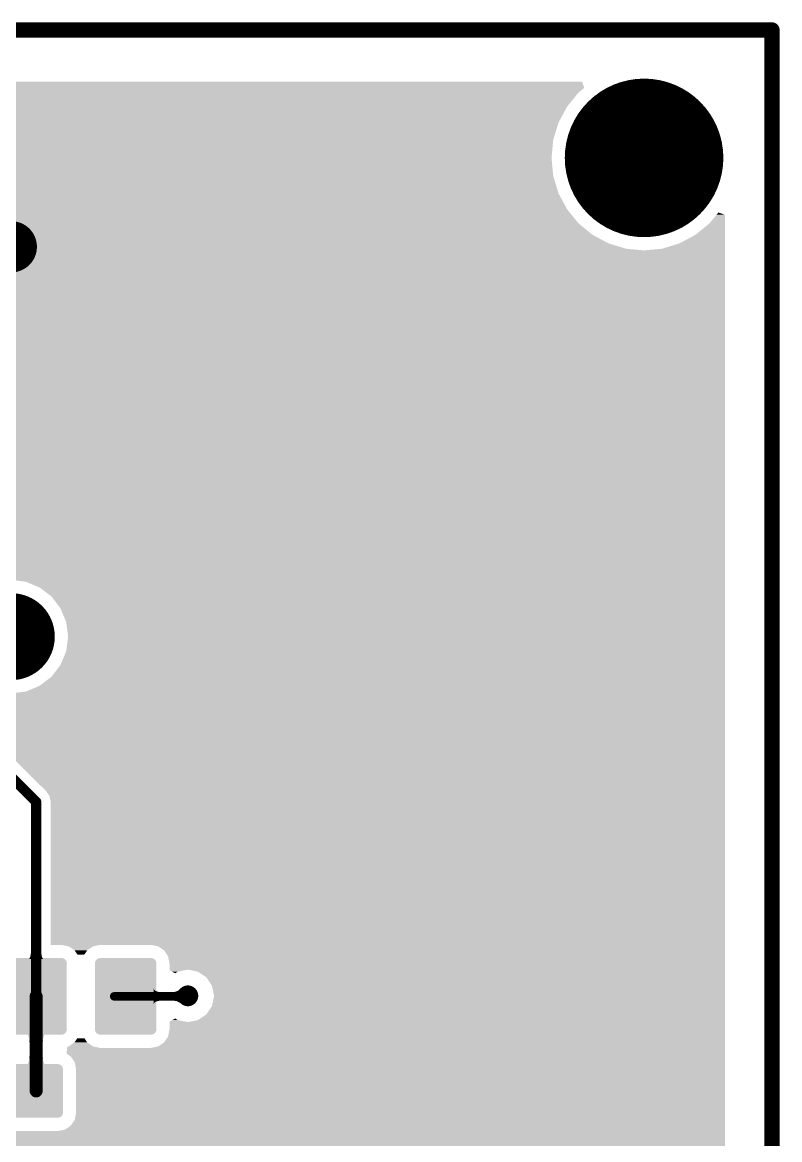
# Model space of a CAD drawing. Extents: x -0.01 to 2.37, y -0.01 to 1.58.
# Drawn here: x 1.785 to 2.368, y 0.721 to 1.581 of the extents above; entities that cross this region are included whole.
import ezdxf

# ---------------------------------------------------------------- set-up
doc = ezdxf.new("R2010")
doc.units = 0
doc.layers.get('0').update_dxf_attribs({"linetype": 'CONTINUOUS'})
for name, color, linetype in [('PCB_KUR_GKO', 10, 'CONTINUOUS'), ('PCB_KUR_GTL', 8, 'CONTINUOUS'), ('PCB_KUR_GTP', 6, 'CONTINUOUS'), ('PCB_KUR_GTS', 1, 'CONTINUOUS'), ('PCB_KUR_TXT', 2, 'CONTINUOUS')]:
    doc.layers.add(name, color=color, linetype=linetype)

# ---------------------------------------------------------------- blocks, each defined once
blk = doc.blocks.new('ROUND_3')
at = {"const_width": 0.0059}
blk.add_lwpolyline([(-0.00295, 0, 1), (0.00295, 0, 1)], format="xyb", close=True, dxfattribs=at)
blk = doc.blocks.new('CUSTOM_4')
for points in [[(-0.01865, 0.01685), (-0.0186, 0.01721), (0.01865, 0.01685), (0.01852, 0.01721)], [(-0.0186, 0.01721), (-0.01813, 0.01797), (0.01852, 0.01721), (0.01823, 0.01797)], [(-0.01813, 0.01797), (-0.01797, 0.01823), (0.01823, 0.01797), (0.01782, 0.01823)], [(-0.01797, 0.01823), (-0.01697, 0.0186), (0.01782, 0.01823), (0.01721, 0.0186)], [(-0.01697, 0.0186), (-0.01685, 0.01865), (0.01721, 0.0186), (0.01685, 0.01865)], [(-0.01685, 0.01865), (-0.01685, 0.0187), (0.01685, 0.01865), (0.01685, 0.0187)], [(-0.0187, -0.01685), (-0.0187, 0.01685), (0.0187, -0.01685), (0.0187, 0.01685)], [(-0.01852, -0.01721), (-0.01865, -0.01685), (0.0186, -0.01721), (0.01865, -0.01685)], [(-0.01823, -0.01797), (-0.01852, -0.01721), (0.01813, -0.01797), (0.0186, -0.01721)], [(-0.01782, -0.01823), (-0.01823, -0.01797), (0.01797, -0.01823), (0.01813, -0.01797)], [(-0.01721, -0.0186), (-0.01782, -0.01823), (0.01697, -0.0186), (0.01797, -0.01823)], [(-0.01685, -0.01865), (-0.01721, -0.0186), (0.01685, -0.01865), (0.01697, -0.0186)], [(-0.01685, -0.0187), (-0.01685, -0.01865), (0.01685, -0.0187), (0.01685, -0.01865)]]:
    blk.add_solid(points)
blk = doc.blocks.new('CUSTOM_5')
for points in [[(-0.02165, 0.0254), (-0.02152, 0.02613), (0.02165, 0.0254), (0.02142, 0.02613)], [(-0.02152, 0.02613), (-0.02114, 0.02664), (0.02142, 0.02613), (0.02126, 0.02664)], [(-0.02114, 0.02664), (-0.02074, 0.02716), (0.02126, 0.02664), (0.02057, 0.02716)], [(-0.02074, 0.02716), (-0.0199, 0.02742), (0.02057, 0.02716), (0.02023, 0.02742)], [(-0.0199, 0.02742), (-0.0195, 0.02755), (0.02023, 0.02742), (0.0195, 0.02755)], [(-0.02165, -0.0254), (-0.02165, 0.0254), (0.02165, -0.0254), (0.02165, 0.0254)], [(-0.02142, -0.02613), (-0.02165, -0.0254), (0.02152, -0.02613), (0.02165, -0.0254)], [(-0.02126, -0.02664), (-0.02142, -0.02613), (0.02114, -0.02664), (0.02152, -0.02613)], [(-0.02057, -0.02716), (-0.02126, -0.02664), (0.02074, -0.02716), (0.02114, -0.02664)], [(-0.02023, -0.02742), (-0.02057, -0.02716), (0.0199, -0.02742), (0.02074, -0.02716)], [(-0.0195, -0.02755), (-0.02023, -0.02742), (0.0195, -0.02755), (0.0199, -0.02742)]]:
    blk.add_solid(points)
blk = doc.blocks.new('ROUND_11')
at = {"const_width": 0.0315}
blk.add_lwpolyline([(-0.01575, 0, 1), (0.01575, 0, 1)], format="xyb", close=True, dxfattribs=at)
blk = doc.blocks.new('ROUND_12')
at = {"const_width": 0.05905}
blk.add_lwpolyline([(-0.029525, 0, 1), (0.029525, 0, 1)], format="xyb", close=True, dxfattribs=at)
blk = doc.blocks.new('SQUARE_15')
blk.add_solid([(0.0315, 0.0315), (0.0315, -0.0315), (-0.0315, 0.0315), (-0.0315, -0.0315)])
blk = doc.blocks.new('ROUND_16')
at = {"const_width": 0.008}
blk.add_lwpolyline([(-0.004, 0, 1), (0.004, 0, 1)], format="xyb", close=True, dxfattribs=at)
blk = doc.blocks.new('ROUND_7')
at = {"const_width": 0.00325}
blk.add_lwpolyline([(-0.001625, 0, 1), (0.001625, 0, 1)], format="xyb", close=True, dxfattribs=at)
blk = doc.blocks.new('ROUND_8')
at = {"const_width": 0.005}
blk.add_lwpolyline([(-0.0025, 0, 1), (0.0025, 0, 1)], format="xyb", close=True, dxfattribs=at)
blk = doc.blocks.new('ROUND_64')
at = {"const_width": 0.00395}
blk.add_lwpolyline([(-0.001975, 0, 1), (0.001975, 0, 1)], format="xyb", close=True, dxfattribs=at)
blk = doc.blocks.new('CUSTOM_19')
for points in [[(-0.02065, 0.01685), (-0.02058, 0.01751), (0.02065, 0.01685), (0.02049, 0.01751)], [(-0.02058, 0.01751), (-0.02013, 0.01854), (0.02049, 0.01751), (0.02023, 0.01854)], [(-0.02013, 0.01854), (-0.01988, 0.0191), (0.02023, 0.01854), (0.01976, 0.0191)], [(-0.01988, 0.0191), (-0.01896, 0.01987), (0.01976, 0.0191), (0.0191, 0.01987)], [(-0.01896, 0.01987), (-0.01854, 0.02022), (0.0191, 0.01987), (0.01831, 0.02022)], [(-0.01854, 0.02022), (-0.01711, 0.02057), (0.01831, 0.02022), (0.01751, 0.02057)], [(-0.01711, 0.02057), (-0.01685, 0.02064), (0.01751, 0.02057), (0.01685, 0.02064)], [(-0.01685, 0.02064), (-0.01685, 0.02065), (0.01685, 0.02064), (0.01685, 0.02065)], [(-0.02065, 0.0168), (-0.02065, 0.01685), (0.02065, 0.0168), (0.02065, 0.01685)], [(-0.02065, -0.0168), (-0.02065, 0.0168), (0.02065, -0.0168), (0.02065, 0.0168)], [(-0.02065, -0.01685), (-0.02065, -0.0168), (0.02065, -0.01685), (0.02065, -0.0168)], [(-0.02049, -0.01751), (-0.02065, -0.01685), (0.02058, -0.01751), (0.02065, -0.01685)], [(-0.02023, -0.01854), (-0.02049, -0.01751), (0.02013, -0.01854), (0.02058, -0.01751)], [(-0.01976, -0.0191), (-0.02023, -0.01854), (0.01988, -0.0191), (0.02013, -0.01854)], [(-0.0191, -0.01987), (-0.01976, -0.0191), (0.01896, -0.01987), (0.01988, -0.0191)], [(-0.01831, -0.02022), (-0.0191, -0.01987), (0.01854, -0.02022), (0.01896, -0.01987)], [(-0.01751, -0.02057), (-0.01831, -0.02022), (0.01711, -0.02057), (0.01854, -0.02022)], [(-0.01685, -0.02064), (-0.01751, -0.02057), (0.01685, -0.02064), (0.01711, -0.02057)], [(-0.01685, -0.02065), (-0.01685, -0.02064), (0.01685, -0.02065), (0.01685, -0.02064)]]:
    blk.add_solid(points)
blk = doc.blocks.new('CUSTOM_20')
for points in [[(-0.02365, 0.0254), (-0.02352, 0.02643), (0.02365, 0.0254), (0.02342, 0.02643)], [(-0.02352, 0.02643), (-0.02314, 0.02717), (0.02342, 0.02643), (0.02325, 0.02717)], [(-0.02314, 0.02717), (-0.0227, 0.02804), (0.02325, 0.02717), (0.02257, 0.02804)], [(-0.0227, 0.02804), (-0.02198, 0.0286), (0.02257, 0.02804), (0.02214, 0.0286)], [(-0.02198, 0.0286), (-0.02127, 0.02915), (0.02214, 0.0286), (0.02105, 0.02915)], [(-0.02127, 0.02915), (-0.02008, 0.02942), (0.02105, 0.02915), (0.02053, 0.02942)], [(-0.02008, 0.02942), (-0.0195, 0.02955), (0.02053, 0.02942), (0.0195, 0.02955)], [(-0.02364, 0.02508), (-0.02365, 0.0254), (0.02364, 0.02508), (0.02365, 0.0254)], [(-0.0236, 0.02476), (-0.02364, 0.02508), (0.0236, 0.02476), (0.02364, 0.02508)], [(-0.0236, -0.02476), (-0.0236, 0.02476), (0.0236, -0.02476), (0.0236, 0.02476)], [(-0.02365, -0.0254), (-0.02364, -0.02508), (0.02365, -0.0254), (0.02364, -0.02508)], [(-0.02342, -0.02643), (-0.02365, -0.0254), (0.02352, -0.02643), (0.02365, -0.0254)], [(-0.02364, -0.02508), (-0.0236, -0.02476), (0.02364, -0.02508), (0.0236, -0.02476)], [(-0.02325, -0.02717), (-0.02342, -0.02643), (0.02314, -0.02717), (0.02352, -0.02643)], [(-0.02257, -0.02804), (-0.02325, -0.02717), (0.0227, -0.02804), (0.02314, -0.02717)], [(-0.02214, -0.0286), (-0.02257, -0.02804), (0.02198, -0.0286), (0.0227, -0.02804)], [(-0.02105, -0.02915), (-0.02214, -0.0286), (0.02127, -0.02915), (0.02198, -0.0286)], [(-0.02053, -0.02942), (-0.02105, -0.02915), (0.02008, -0.02942), (0.02127, -0.02915)], [(-0.0195, -0.02955), (-0.02053, -0.02942), (0.0195, -0.02955), (0.02008, -0.02942)]]:
    blk.add_solid(points)
blk = doc.blocks.new('ROUND_21')
at = {"const_width": 0.03345}
blk.add_lwpolyline([(-0.016725, 0, 1), (0.016725, 0, 1)], format="xyb", close=True, dxfattribs=at)
blk = doc.blocks.new('ROUND_22')
at = {"const_width": 0.061}
blk.add_lwpolyline([(-0.0305, 0, 1), (0.0305, 0, 1)], format="xyb", close=True, dxfattribs=at)
blk = doc.blocks.new('SQUARE_24')
blk.add_solid([(0.03345, 0.03345), (0.03345, -0.03345), (-0.03345, 0.03345), (-0.03345, -0.03345)])
blk = doc.blocks.new('ROUND_14')
at = {"const_width": 0.0197}
blk.add_lwpolyline([(-0.00985, 0, 1), (0.00985, 0, 1)], format="xyb", close=True, dxfattribs=at)

msp = doc.modelspace()

# ---------------------------------------------------------------- linework, layer by layer
at = {"layer": 'PCB_KUR_GKO', "const_width": 0.0118}
for points in [[(0, 1.5748), (2.3622, 1.5748)], [(2.3622, 0), (2.3622, 1.5748)]]:
    msp.add_lwpolyline(points, dxfattribs=at)
at = {"layer": 'PCB_KUR_GTL'}
for points, const_width in [([(1.706, 1.071), (1.7961, 0.9809)], 0.0079), ([(1.7961, 0.8312), (1.7961, 0.9809)], 0.0079), ([(1.7961, 0.7584), (1.7961, 0.8312)], 0.01), ([(1.8561, 0.8312), (1.865, 0.8312)], 0.0065), ([(1.865, 0.8312), (1.9128, 0.8312)], 0.0065)]:
    msp.add_lwpolyline(points, dxfattribs=dict(at, const_width=const_width))
for points in [[(1.245, 1.5303), (1.245, 1.535), (2.2178, 1.5303), (2.2161, 1.535)], [(1.245, 1.5267), (1.245, 1.5303), (2.2134, 1.5267), (2.2178, 1.5303)], [(1.245, 1.5159), (1.245, 1.5267), (2.2046, 1.5159), (2.2134, 1.5267)], [(1.245, 1.5036), (1.245, 1.5159), (2.198, 1.5036), (2.2046, 1.5159)], [(1.245, 1.4903), (1.245, 1.5036), (2.1939, 1.4903), (2.198, 1.5036)], [(1.245, 1.4842), (1.245, 1.4903), (2.19333, 1.4842), (2.1939, 1.4903)], [(1.4175, 1.4825), (1.4046, 1.4842), (2.19317, 1.4825), (2.19333, 1.4842)], [(1.4295, 1.4776), (1.4175, 1.4825), (2.19271, 1.4776), (2.19317, 1.4825)], [(1.43107, 1.4764), (1.4295, 1.4776), (2.1926, 1.4764), (2.19271, 1.4776)], [(1.4398, 1.4697), (1.43107, 1.4764), (2.19323, 1.4697), (2.1926, 1.4764)], [(1.44532, 1.4625), (1.4398, 1.4697), (2.1939, 1.4625), (2.19323, 1.4697)], [(1.4477, 1.4594), (1.44532, 1.4625), (2.19485, 1.4594), (2.1939, 1.4625)], [(1.45191, 1.4491), (1.4477, 1.4594), (2.198, 1.4491), (2.19485, 1.4594)], [(1.4526, 1.4474), (1.45191, 1.4491), (2.19891, 1.4474), (2.198, 1.4491)], [(1.454, 1.4368), (1.4526, 1.4474), (2.2046, 1.4368), (2.19891, 1.4474)], [(1.4543, 1.4345), (1.454, 1.4368), (2.20647, 1.4345), (2.2046, 1.4368)], [(1.45318, 1.426), (1.4543, 1.4345), (2.2134, 1.426), (2.20647, 1.4345)], [(2.3141, 1.426), (2.31952, 1.4326), (2.326, 1.426), (2.326, 1.4326)], [(2.31952, 1.4326), (2.321, 1.4344), (2.326, 1.4326), (2.321, 1.4344)], [(1.4508, 1.4172), (1.4526, 1.4216), (2.2242, 1.4172), (2.2188, 1.4216)], [(1.4526, 1.4216), (1.45318, 1.426), (2.2188, 1.4216), (2.2134, 1.426)], [(2.3033, 1.4172), (2.3141, 1.426), (2.326, 1.4172), (2.326, 1.426)], [(1.4477, 1.4096), (1.44811, 1.4106), (2.23977, 1.4096), (2.2365, 1.4106)], [(1.44811, 1.4106), (1.4508, 1.4172), (2.2365, 1.4106), (2.2242, 1.4172)], [(2.2777, 1.4065), (2.291, 1.4106), (2.326, 1.4065), (2.326, 1.4106)], [(2.291, 1.4106), (2.3033, 1.4172), (2.326, 1.4106), (2.326, 1.4172)], [(1.4398, 1.3993), (1.44433, 1.4052), (2.326, 1.3993), (2.326, 1.4052)], [(1.44433, 1.4052), (1.44532, 1.4065), (2.2638, 1.4052), (2.2499, 1.4065)], [(1.44532, 1.4065), (1.4477, 1.4096), (2.2499, 1.4065), (2.23977, 1.4096)], [(2.2638, 1.4052), (2.2777, 1.4065), (2.326, 1.4052), (2.326, 1.4065)], [(1.4295, 1.3914), (1.4398, 1.3993), (2.326, 1.3914), (2.326, 1.3993)], [(1.2765, 1.1517), (1.2765, 1.3848), (2.326, 1.1517), (2.326, 1.3848)], [(1.4046, 1.3848), (1.4175, 1.3864), (2.326, 1.3848), (2.326, 1.3864)], [(1.4175, 1.3864), (1.4295, 1.3914), (2.326, 1.3864), (2.326, 1.3914)], [(1.7883, 1.1502), (1.777, 1.1517), (2.326, 1.1502), (2.326, 1.1517)], [(1.7988, 1.1458), (1.7883, 1.1502), (2.326, 1.1458), (2.326, 1.1502)], [(1.8079, 1.1389), (1.7988, 1.1458), (2.326, 1.1389), (2.326, 1.1458)], [(1.8148, 1.1298), (1.8079, 1.1389), (2.326, 1.1298), (2.326, 1.1389)], [(1.8192, 1.1193), (1.8148, 1.1298), (2.326, 1.1193), (2.326, 1.1298)], [(1.8207, 1.108), (1.8192, 1.1193), (2.326, 1.108), (2.326, 1.1193)], [(1.8192, 1.0967), (1.8207, 1.108), (2.326, 1.0967), (2.326, 1.108)], [(1.8148, 1.0862), (1.8192, 1.0967), (2.326, 1.0862), (2.326, 1.0967)], [(1.8079, 1.0771), (1.8148, 1.0862), (2.326, 1.0771), (2.326, 1.0862)], [(1.7988, 1.0702), (1.8079, 1.0771), (2.326, 1.0702), (2.326, 1.0771)], [(1.7883, 1.0658), (1.7988, 1.0702), (2.326, 1.0658), (2.326, 1.0702)], [(1.804, 0.9889), (1.72852, 1.0643), (2.326, 0.9889), (2.326, 1.0643)], [(1.777, 1.0643), (1.7883, 1.0658), (2.326, 1.0643), (2.326, 1.0658)], [(1.8064, 0.9852), (1.804, 0.9889), (2.326, 0.9852), (2.326, 0.9889)], [(1.8073, 0.9809), (1.8064, 0.9852), (2.326, 0.9809), (2.326, 0.9852)], [(1.8073, 0.8708), (1.8073, 0.9809), (2.326, 0.8708), (2.326, 0.9809)], [(1.821, 0.8697), (1.8155, 0.8708), (1.84, 0.8697), (1.8455, 0.8708)], [(1.8256, 0.8667), (1.821, 0.8697), (1.8354, 0.8667), (1.84, 0.8697)], [(1.8899, 0.8697), (1.8844, 0.8708), (2.326, 0.8697), (2.326, 0.8708)], [(1.8945, 0.8667), (1.8899, 0.8697), (2.326, 0.8667), (2.326, 0.8697)], [(1.7902, 0.8594), (1.7907, 0.86), (1.8019, 0.8594), (1.8014, 0.86)], [(1.7907, 0.86), (1.7911, 0.8607), (1.8014, 0.86), (1.801, 0.8607)], [(1.7911, 0.8607), (1.7915, 0.8616), (1.801, 0.8607), (1.8006, 0.8616)], [(1.7915, 0.8616), (1.7918, 0.8626), (1.8006, 0.8616), (1.8003, 0.8626)], [(1.7918, 0.8626), (1.792, 0.8638), (1.8003, 0.8626), (1.8002, 0.8638)], [(1.792, 0.8638), (1.7921, 0.8652), (1.8002, 0.8638), (1.8, 0.8652)], [(1.7921, 0.8652), (1.7921, 0.8667), (1.8, 0.8652), (1.8, 0.8667)], [(1.8277, 0.8635), (1.8256, 0.8667), (1.8333, 0.8635), (1.8354, 0.8667)], [(1.8283, 0.8633), (1.8277, 0.8635), (1.8327, 0.8633), (1.8333, 0.8635)], [(1.8976, 0.862), (1.8945, 0.8667), (2.326, 0.862), (2.326, 0.8667)], [(1.8987, 0.8566), (1.8976, 0.862), (2.326, 0.8566), (2.326, 0.862)], [(1.78825, 0.8587), (1.7889, 0.8588), (1.80385, 0.8587), (1.8032, 0.8588)], [(1.7889, 0.8588), (1.7896, 0.859), (1.8032, 0.8588), (1.8025, 0.859)], [(1.7896, 0.859), (1.7902, 0.8594), (1.8025, 0.859), (1.8019, 0.8594)], [(1.8987, 0.8518), (1.8987, 0.8566), (2.326, 0.8518), (2.326, 0.8566)], [(1.8987, 0.8513), (1.8987, 0.8518), (1.91036, 0.8513), (1.9128, 0.8518)], [(1.90072, 0.8502), (1.8987, 0.8513), (1.905, 0.8502), (1.91036, 0.8513)], [(1.9205, 0.8502), (1.9128, 0.8518), (2.326, 0.8502), (2.326, 0.8518)], [(1.9031, 0.8489), (1.90072, 0.8502), (1.9031, 0.8489), (1.905, 0.8502)], [(1.9271, 0.8458), (1.9205, 0.8502), (2.326, 0.8458), (2.326, 0.8502)], [(1.9314, 0.8393), (1.9271, 0.8458), (2.326, 0.8393), (2.326, 0.8458)], [(1.8865, 0.8371), (1.8865, 0.83765), (1.8866, 0.8371), (1.8865, 0.83765)], [(1.8865, 0.8365), (1.8865, 0.8371), (1.8868, 0.8365), (1.8866, 0.8371)], [(1.8865, 0.836), (1.8865, 0.8365), (1.8871, 0.836), (1.8868, 0.8365)], [(1.8865, 0.8356), (1.8865, 0.836), (1.8876, 0.8356), (1.8871, 0.836)], [(1.8865, 0.8353), (1.8865, 0.8356), (1.8882, 0.8353), (1.8876, 0.8356)], [(1.8865, 0.835), (1.8865, 0.8353), (1.8889, 0.835), (1.8882, 0.8353)], [(1.8865, 0.8347), (1.8865, 0.835), (1.8898, 0.8347), (1.8889, 0.835)], [(1.8865, 0.8346), (1.8865, 0.8347), (1.8908, 0.8346), (1.8898, 0.8347)], [(1.8865, 0.8345), (1.8865, 0.8346), (1.8919, 0.8345), (1.8908, 0.8346)], [(1.8865, 0.8344), (1.8865, 0.8345), (1.8932, 0.8344), (1.8919, 0.8345)], [(1.88651, 0.8279), (1.8865, 0.8344), (1.8932, 0.8279), (1.8932, 0.8344)], [(1.9005, 0.8344), (1.9013, 0.8345), (1.90691, 0.8344), (1.90691, 0.8345)], [(1.9008, 0.8279), (1.9005, 0.8344), (1.9072, 0.8279), (1.90691, 0.8344)], [(1.9021, 0.8345), (1.9028, 0.8347), (1.90691, 0.8345), (1.9069, 0.8347)], [(1.9028, 0.8347), (1.9035, 0.8348), (1.9069, 0.8347), (1.90689, 0.8348)], [(1.9035, 0.8348), (1.9041, 0.8351), (1.90689, 0.8348), (1.90688, 0.8351)], [(1.9041, 0.8351), (1.9047, 0.8353), (1.90688, 0.8351), (1.90687, 0.8353)], [(1.9047, 0.8353), (1.9053, 0.8356), (1.90687, 0.8353), (1.90686, 0.8356)], [(1.9053, 0.8356), (1.9059, 0.836), (1.90686, 0.8356), (1.90684, 0.836)], [(1.9059, 0.836), (1.9063, 0.8364), (1.90684, 0.836), (1.90682, 0.8364)], [(1.9063, 0.8364), (1.9068, 0.8369), (1.90682, 0.8364), (1.9068, 0.8369)], [(1.933, 0.8316), (1.9314, 0.8393), (2.326, 0.8316), (2.326, 0.8393)], [(1.88651, 0.8278), (1.88651, 0.8279), (1.8908, 0.8278), (1.8919, 0.8279)], [(1.88651, 0.8276), (1.88651, 0.8278), (1.8898, 0.8276), (1.8908, 0.8278)], [(1.88651, 0.8274), (1.88651, 0.8276), (1.8889, 0.8274), (1.8898, 0.8276)], [(1.88651, 0.8271), (1.88651, 0.8274), (1.8882, 0.8271), (1.8889, 0.8274)], [(1.88651, 0.8268), (1.88651, 0.8271), (1.8876, 0.8268), (1.8882, 0.8271)], [(1.88651, 0.8263), (1.88651, 0.8268), (1.8871, 0.8263), (1.8876, 0.8268)], [(1.88651, 0.8259), (1.88651, 0.8263), (1.8868, 0.8259), (1.8871, 0.8263)], [(1.88651, 0.8253), (1.88651, 0.8259), (1.8866, 0.8253), (1.8868, 0.8259)], [(1.9024, 0.8278), (1.9016, 0.8279), (1.90721, 0.8278), (1.9072, 0.8279)], [(1.9031, 0.8277), (1.9024, 0.8278), (1.90721, 0.8277), (1.90721, 0.8278)], [(1.9038, 0.8276), (1.9031, 0.8277), (1.90721, 0.8276), (1.90721, 0.8277)], [(1.9045, 0.8274), (1.9038, 0.8276), (1.90722, 0.8274), (1.90721, 0.8276)], [(1.9051, 0.8271), (1.9045, 0.8274), (1.90724, 0.8271), (1.90722, 0.8274)], [(1.9057, 0.8268), (1.9051, 0.8271), (1.90725, 0.8268), (1.90724, 0.8271)], [(1.9063, 0.8265), (1.9057, 0.8268), (1.90726, 0.8265), (1.90725, 0.8268)], [(1.9068, 0.8261), (1.9063, 0.8265), (1.90728, 0.8261), (1.90726, 0.8265)], [(1.9073, 0.8257), (1.90728, 0.8261), (1.9073, 0.8257), (1.9068, 0.8261)], [(1.9314, 0.8238), (1.933, 0.8316), (2.326, 0.8238), (2.326, 0.8316)], [(1.88651, 0.82475), (1.88651, 0.8253), (1.88651, 0.82475), (1.8866, 0.8253)], [(1.88651, 0.82475), (1.88651, 0.82475), (1.88651, 0.82475)], [(1.9205, 0.8129), (1.9271, 0.8173), (2.326, 0.8129), (2.326, 0.8173)], [(1.9271, 0.8173), (1.9314, 0.8238), (2.326, 0.8173), (2.326, 0.8238)], [(1.8987, 0.8118), (1.90072, 0.8129), (1.91073, 0.8118), (1.905, 0.8129)], [(1.8987, 0.8114), (1.8987, 0.8118), (1.9128, 0.8114), (1.91073, 0.8118)], [(1.8987, 0.8058), (1.8987, 0.8114), (2.326, 0.8058), (2.326, 0.8114)], [(1.90072, 0.8129), (1.9031, 0.8142), (1.905, 0.8129), (1.9031, 0.8142)], [(1.9128, 0.8114), (1.9205, 0.8129), (2.326, 0.8114), (2.326, 0.8129)], [(1.787, 0.8036), (1.78617, 0.80369), (1.8051, 0.8036), (1.80602, 0.80369)], [(1.78617, 0.80369), (1.78617, 0.80369), (1.80602, 0.80369), (1.78617, 0.80369)], [(1.7879, 0.8033), (1.787, 0.8036), (1.8043, 0.8033), (1.8051, 0.8036)], [(1.7886, 0.8028), (1.7879, 0.8033), (1.8035, 0.8028), (1.8043, 0.8033)], [(1.7893, 0.8021), (1.7886, 0.8028), (1.8029, 0.8021), (1.8035, 0.8028)], [(1.7898, 0.8012), (1.7893, 0.8021), (1.8023, 0.8012), (1.8029, 0.8021)], [(1.7903, 0.8001), (1.7898, 0.8012), (1.8019, 0.8001), (1.8023, 0.8012)], [(1.7898, 0.8012), (1.7898, 0.8012), (1.8023, 0.8012)], [(1.7906, 0.7987), (1.7903, 0.8001), (1.8015, 0.7987), (1.8019, 0.8001)], [(1.8945, 0.7957), (1.8976, 0.8003), (2.326, 0.7957), (2.326, 0.8003)], [(1.8976, 0.8003), (1.8987, 0.8058), (2.326, 0.8003), (2.326, 0.8058)], [(1.7909, 0.7972), (1.7906, 0.7987), (1.8013, 0.7972), (1.8015, 0.7987)], [(1.791, 0.7955), (1.7909, 0.7972), (1.8011, 0.7955), (1.8013, 0.7972)], [(1.7911, 0.7936), (1.791, 0.7955), (1.8011, 0.7936), (1.8011, 0.7955)], [(1.8195, 0.7872), (1.81991, 0.7915), (2.326, 0.7872), (2.326, 0.7915)], [(1.81991, 0.7915), (1.82, 0.7924), (1.8455, 0.7915), (1.84101, 0.7924)], [(1.82, 0.7924), (1.821, 0.7926), (1.84101, 0.7924), (1.84, 0.7926)], [(1.821, 0.7926), (1.8256, 0.7957), (1.84, 0.7926), (1.8354, 0.7957)], [(1.8256, 0.7957), (1.8277, 0.7989), (1.8354, 0.7957), (1.8333, 0.7989)], [(1.8277, 0.7989), (1.8283, 0.799), (1.8333, 0.7989), (1.8327, 0.799)], [(1.8844, 0.7915), (1.8899, 0.7926), (2.326, 0.7915), (2.326, 0.7926)], [(1.8899, 0.7926), (1.8945, 0.7957), (2.326, 0.7926), (2.326, 0.7957)], [(1.7906, 0.7819), (1.7909, 0.7834), (1.8015, 0.7819), (1.8013, 0.7834)], [(1.7909, 0.7834), (1.791, 0.7852), (1.8013, 0.7834), (1.8011, 0.7852)], [(1.791, 0.7852), (1.7911, 0.7871), (1.8011, 0.7852), (1.8011, 0.7871)], [(1.8227, 0.785), (1.8195, 0.7872), (2.326, 0.785), (2.326, 0.7872)], [(1.8258, 0.7805), (1.8227, 0.785), (2.326, 0.7805), (2.326, 0.785)], [(1.78617, 0.777), (1.787, 0.7771), (1.80602, 0.777), (1.8051, 0.7771)], [(1.787, 0.7771), (1.7879, 0.7774), (1.8051, 0.7771), (1.8043, 0.7774)], [(1.7879, 0.7774), (1.7886, 0.7779), (1.8043, 0.7774), (1.8035, 0.7779)], [(1.7886, 0.7779), (1.7893, 0.7786), (1.8035, 0.7779), (1.8029, 0.7786)], [(1.7893, 0.7786), (1.7898, 0.7795), (1.8029, 0.7786), (1.8023, 0.7795)], [(1.7898, 0.7795), (1.7903, 0.7806), (1.8023, 0.7795), (1.8019, 0.7806)], [(1.7903, 0.7806), (1.7906, 0.7819), (1.8019, 0.7806), (1.8015, 0.7819)], [(1.8268, 0.7752), (1.8258, 0.7805), (2.326, 0.7752), (2.326, 0.7805)], [(1.8268, 0.7415), (1.8268, 0.7752), (2.326, 0.7415), (2.326, 0.7752)], [(1.8258, 0.7362), (1.8268, 0.7415), (2.326, 0.7362), (2.326, 0.7415)], [(1.8182, 0.7286), (1.8227, 0.7317), (2.326, 0.7286), (2.326, 0.7317)], [(1.8227, 0.7317), (1.8258, 0.7362), (2.326, 0.7317), (2.326, 0.7362)], [(1.7447, 0.5948), (1.7447, 0.7276), (2.326, 0.5948), (2.326, 0.7276)], [(1.8129, 0.7276), (1.8182, 0.7286), (2.326, 0.7276), (2.326, 0.7286)]]:
    msp.add_solid(points, dxfattribs=at)

# ---------------------------------------------------------------- block references
at = {"layer": 'PCB_KUR_GKO'}
msp.add_blockref('ROUND_3', (2.3622, 1.5748), dxfattribs=at)
msp.add_blockref('ROUND_3', (2.3622, 1.5748), dxfattribs=at)
at = {"layer": 'PCB_KUR_GTL'}
for name, p in [('ROUND_12', (2.2638, 1.4764)), ('SQUARE_15', (1.777, 1.408)), ('ROUND_11', (1.777, 1.108)), ('ROUND_64', (1.7961, 0.9809)), ('ROUND_64', (1.7961, 0.9809)), ('CUSTOM_5', (1.7961, 0.8312)), ('CUSTOM_5', (1.865, 0.8312)), ('ROUND_8', (1.7961, 0.8312)), ('ROUND_64', (1.7961, 0.8312)), ('ROUND_7', (1.8561, 0.8312)), ('ROUND_7', (1.865, 0.8312)), ('ROUND_7', (1.865, 0.8312)), ('ROUND_16', (1.9128, 0.8316)), ('ROUND_7', (1.9128, 0.8312)), ('CUSTOM_4', (1.7961, 0.7584)), ('CUSTOM_4', (1.8531, 0.7584)), ('ROUND_8', (1.7961, 0.7584))]:
    msp.add_blockref(name, p, dxfattribs=at)
at = {"layer": 'PCB_KUR_GTP'}
for name, p in [('CUSTOM_5', (1.7961, 0.8312)), ('CUSTOM_5', (1.865, 0.8312)), ('CUSTOM_4', (1.7961, 0.7584)), ('CUSTOM_4', (1.8531, 0.7584))]:
    msp.add_blockref(name, p, dxfattribs=at)
at = {"layer": 'PCB_KUR_GTS'}
for name, p in [('ROUND_22', (2.2638, 1.4764)), ('SQUARE_24', (1.777, 1.408)), ('ROUND_21', (1.777, 1.108)), ('CUSTOM_20', (1.7961, 0.8312)), ('CUSTOM_20', (1.865, 0.8312)), ('CUSTOM_19', (1.7961, 0.7584)), ('CUSTOM_19', (1.8531, 0.7584))]:
    msp.add_blockref(name, p, dxfattribs=at)
at = {"layer": 'PCB_KUR_TXT'}
for name, p in [('ROUND_12', (2.2638, 1.4764)), ('ROUND_14', (1.777, 1.408)), ('ROUND_14', (1.777, 1.108)), ('ROUND_8', (1.9128, 0.8316))]:
    msp.add_blockref(name, p, dxfattribs=at)

doc.saveas('drawing.dxf')
